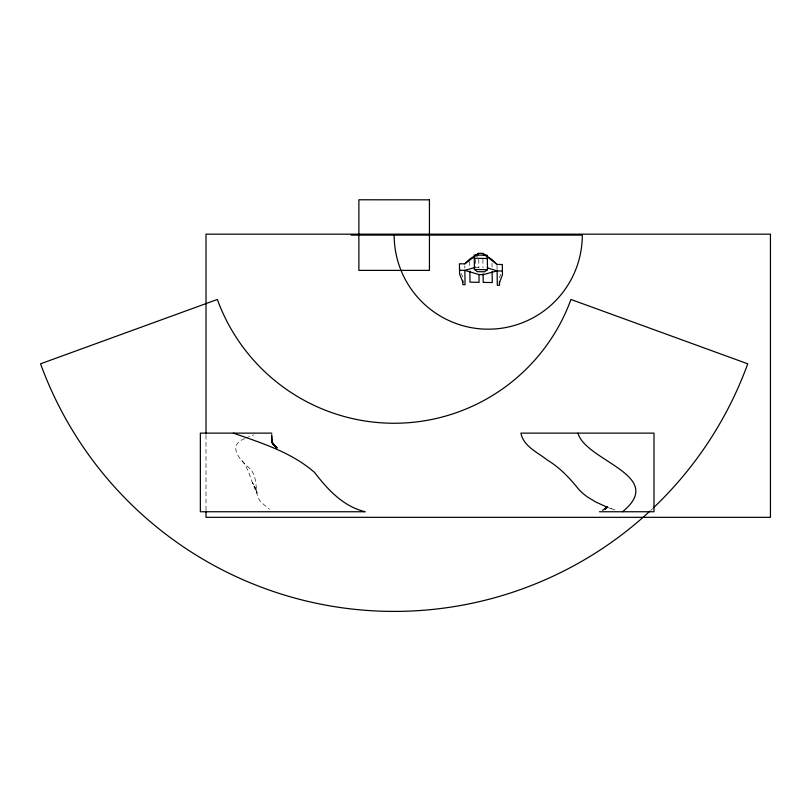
<?xml version="1.0" encoding="UTF-8"?>
<svg xmlns="http://www.w3.org/2000/svg" width="811" height="811" viewBox="0 0 811 811"><rect width="100%" height="100%" fill="white"/><g stroke="black" fill="none" stroke-linecap="round" stroke-linejoin="round"><path stroke-width="0.61" stroke-dasharray="4.05 3.04" d="M499.383 277.605L500.894 274.311M244.699 438.65C226.806 445.249 239.884 460.009 248.734 467.521C256.763 474.364 255.506 485.242 257.148 494.548A19.94 19.94 0 0 0 260.757 501.918L269.343 509.298M245.794 438.031L253.752 434.878M475.469 267.549L478.875 267.61M614.971 509.997L608.473 507.656M608.209 507.585L611.504 508.821M242.124 460.709C249.687 469.873 251.045 482.768 257.138 493.058L256.053 489.692L256.813 493.058M461.155 273.611L462.767 276.956M497.021 265.521L497.092 269.84M492.003 263.109L492.074 268.025M482.88 259.388L483.001 267.863M478.754 259.317L478.875 267.792M475.621 259.419L475.733 267.346M469.711 261.527L469.802 267.63M464.794 266.028L464.825 268.188M206.004 435.172L206.004 509.754M652.652 508.568A376.294 376.294 0 0 1 650.797 510.301M255.171 487.918L254.218 486.144L255.171 487.918M253.377 484.37L252.444 482.596L253.377 484.37M255.952 489.692L255.08 487.918L255.952 489.692"/><path stroke-width="1.22" d="M276.997 447.915L273.104 444.347L271.624 441.032L273.023 444.347L276.916 447.915L272.101 442.694L271.746 434.605M271.685 436.166L271.634 439.369M499.454 282.654L502.465 274.797L502.323 264.528L497.011 264.437L482.788 253.407L478.672 253.336L469.681 259.155L464.764 263.859L459.452 263.768L459.594 274.037L462.838 282.005M476.838 256.306L478.672 253.336L464.764 263.859M606.8 507.179L605.462 508.821L607.094 507.179L602.624 510.301M622.513 511.751C667.22 475.368 585.866 461.418 577.949 433.125M487.502 269.708L484.623 271.786L477.365 271.655L474.425 269.475L474.222 255.039L487.299 255.262L487.502 269.708L474.425 269.475M474.526 267.61L464.855 270.357L459.543 270.266M351.143 235.109L582.298 235.109A94.076 94.076 0 0 1 488.232 329.185A94.076 94.076 0 0 1 394.156 235.109M271.827 433.125L200.358 433.125L200.358 511.751L365.153 511.751C343.033 506.338 327.796 489.631 314.546 472.438C291.595 452.356 261.649 443.019 233.375 433.125M599.511 511.751L653.99 511.751L653.99 433.125L520.926 433.125C523.409 446.405 537.845 452.467 547.455 460.151C559.985 467.673 569.93 478.318 578.963 489.631A58.909 58.909 0 0 0 587.539 497.011L595.588 501.918L606.293 506.834M474.263 258.263L487.34 258.496M502.414 271.016L497.102 270.925L483.092 274.645L478.977 274.574L464.855 270.357L465.058 284.691L462.878 284.651L462.817 280.87M487.229 267.792L497.102 270.925L497.305 285.269L499.485 285.3L499.434 281.518M497.011 264.437L491.953 259.55L482.788 253.407L484.076 255.435M492.125 271.523L492.277 282.552L483.204 282.39L483.082 273.814M478.977 274.959L479.088 282.319L470.005 282.157L469.853 271.127M206.004 433.905L206.004 234.176L770.45 234.176L770.45 517.337L206.004 517.337L206.004 511.011M653.565 507.696A376.294 376.294 0 0 0 747.752 363.815L570.954 299.462A188.152 188.152 0 0 1 217.348 299.462L40.55 363.815A376.294 376.294 0 0 0 649.875 511.163M607.5 507.179L605.239 508.821L607.5 507.179M429.435 199.83L358.878 199.78L358.878 270.387L429.435 270.387L429.435 199.78M273.185 444.347L272.101 442.694L271.604 439.369L273.155 444.347"/></g></svg>
